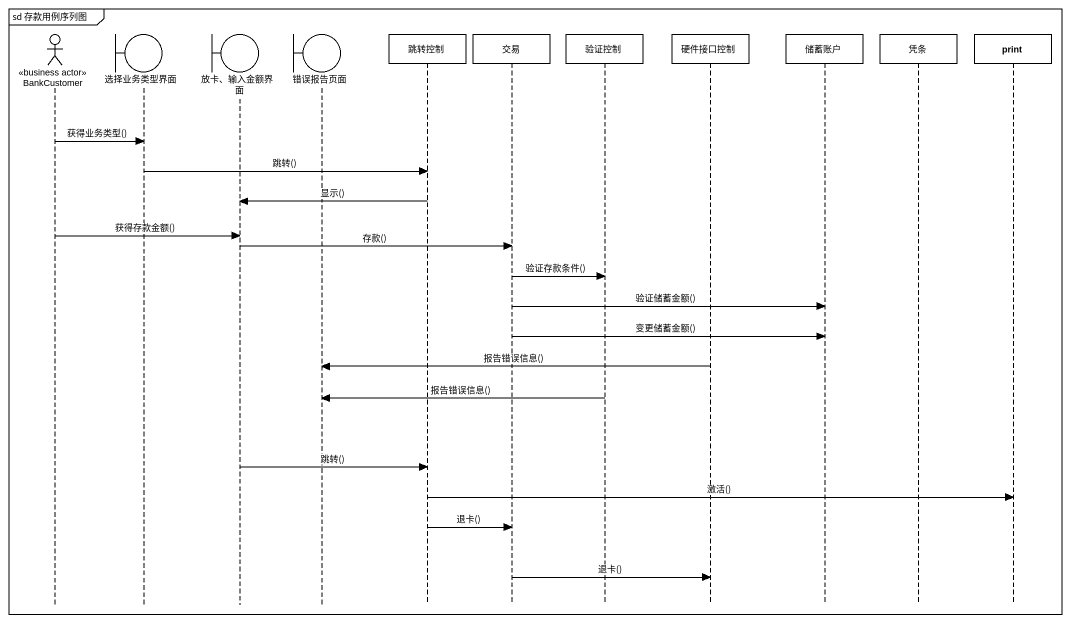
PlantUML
@startuml
mainframe sd 存款用例序列图
hide footbox
actor BankCustomer <<business actor>>
boundary 选择业务类型界面
boundary "放卡、输入金额界面" as 放卡_输入金额界面
boundary 错误报告页面
participant 跳转控制
participant 交易
participant 验证控制
participant 硬件接口控制
participant 储蓄账户
participant 凭条
participant print

BankCustomer -> 选择业务类型界面 : 获得业务类型()
选择业务类型界面 -> 跳转控制 : 跳转()
跳转控制 -> 放卡_输入金额界面 : 显示()
BankCustomer -> 放卡_输入金额界面 : 获得存款金额()
放卡_输入金额界面 -> 交易 : 存款()
交易 -> 验证控制 : 验证存款条件()
交易 -> 储蓄账户 : 验证储蓄金额()
交易 -> 储蓄账户 : 变更储蓄金额()
硬件接口控制 -> 错误报告页面 : 报告错误信息()
验证控制 -> 错误报告页面 : 报告错误信息()
放卡_输入金额界面 -> 跳转控制 : 跳转()
跳转控制 -> print : 激活()
跳转控制 -> 交易 : 退卡()
交易 -> 硬件接口控制 : 退卡()
@enduml
